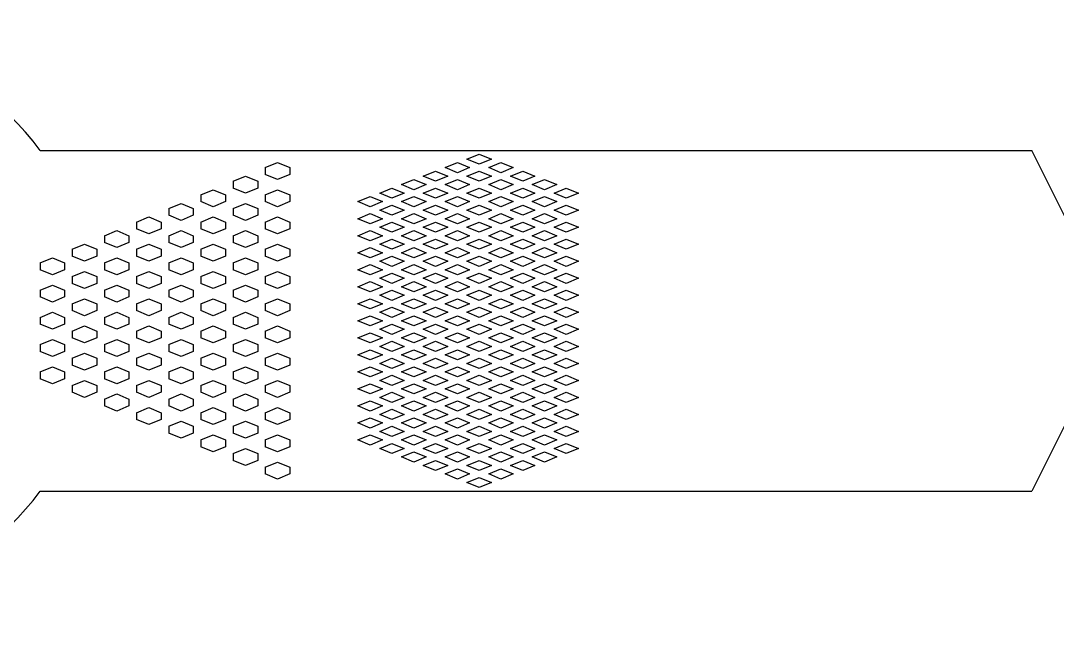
# Model space of a CAD drawing. Header units: inches. Extents: x -271009 to 5700, y -37000 to 38138.
# Drawn here: x -105562 to -102472, y 5427 to 7239 of the extents above; entities that cross this region are included whole.
import ezdxf

# ---------------------------------------------------------------- set-up
doc = ezdxf.new("R2010")
doc.units = ezdxf.units.IN
doc.header["$MEASUREMENT"] = 0

msp = doc.modelspace()

# ---------------------------------------------------------------- linework, layer by layer
for p, q in [((-105504.5, 6851.2), (-102548.2, 6851.2)), ((-104232.2, 6825.9), (-104195.7, 6841.1)), ((-104195.7, 6841.1), (-104159.1, 6825.9)), ((-102395.9, 6546.7), (-102548.2, 6851.2)), ((-104833.1, 6800.5), (-104796.5, 6815.7)), ((-104833.1, 6800.5), (-104833.1, 6780.2)), ((-104796.5, 6815.7), (-104760, 6800.5)), ((-104760, 6800.5), (-104760, 6780.2)), ((-104297.2, 6800.5), (-104260.6, 6815.7)), ((-104260.6, 6785.3), (-104297.2, 6800.5)), ((-104260.6, 6815.7), (-104224.1, 6800.5)), ((-104224.1, 6800.5), (-104260.6, 6785.3)), ((-104195.7, 6810.6), (-104232.2, 6825.9)), ((-104159.1, 6825.9), (-104195.7, 6810.6)), ((-104167.2, 6800.5), (-104130.7, 6815.7)), ((-104130.7, 6785.3), (-104167.2, 6800.5)), ((-104130.7, 6815.7), (-104094.2, 6800.5)), ((-104094.2, 6800.5), (-104130.7, 6785.3)), ((-104929, 6759.9), (-104892.5, 6775.1)), ((-104892.5, 6775.1), (-104855.9, 6759.9)), ((-104796.5, 6765), (-104833.1, 6780.2)), ((-104760, 6780.2), (-104796.5, 6765)), ((-104362.1, 6775.1), (-104325.6, 6790.3)), ((-104325.6, 6759.9), (-104362.1, 6775.1)), ((-104325.6, 6790.3), (-104289, 6775.1)), ((-104289, 6775.1), (-104325.6, 6759.9)), ((-104232.2, 6775.1), (-104195.7, 6790.3)), ((-104195.7, 6759.9), (-104232.2, 6775.1)), ((-104195.7, 6790.3), (-104159.1, 6775.1)), ((-104159.1, 6775.1), (-104195.7, 6759.9)), ((-104102.3, 6775.1), (-104065.7, 6790.3)), ((-104065.7, 6759.9), (-104102.3, 6775.1)), ((-104065.7, 6790.3), (-104029.2, 6775.1)), ((-104029.2, 6775.1), (-104065.7, 6759.9)), ((-104929, 6759.9), (-104929, 6739.6)), ((-104892.5, 6724.4), (-104929, 6739.6)), ((-104855.9, 6739.6), (-104892.5, 6724.4)), ((-104855.9, 6759.9), (-104855.9, 6739.6)), ((-104492, 6724.4), (-104455.5, 6739.6)), ((-104455.5, 6739.6), (-104419, 6724.4)), ((-104427.1, 6749.7), (-104390.5, 6765)), ((-104390.5, 6734.5), (-104427.1, 6749.7)), ((-104390.5, 6765), (-104354, 6749.7)), ((-104354, 6749.7), (-104390.5, 6734.5)), ((-104362.1, 6724.4), (-104325.6, 6739.6)), ((-104325.6, 6739.6), (-104289, 6724.4)), ((-104297.2, 6749.7), (-104260.6, 6765)), ((-104260.6, 6734.5), (-104297.2, 6749.7)), ((-104260.6, 6765), (-104224.1, 6749.7)), ((-104224.1, 6749.7), (-104260.6, 6734.5)), ((-104232.2, 6724.4), (-104195.7, 6739.6)), ((-104195.7, 6739.6), (-104159.1, 6724.4)), ((-104167.2, 6749.7), (-104130.7, 6765)), ((-104130.7, 6734.5), (-104167.2, 6749.7)), ((-104130.7, 6765), (-104094.2, 6749.7)), ((-104094.2, 6749.7), (-104130.7, 6734.5)), ((-104102.3, 6724.4), (-104065.7, 6739.6)), ((-104065.7, 6739.6), (-104029.2, 6724.4)), ((-104037.3, 6749.7), (-104000.8, 6765)), ((-104000.8, 6734.5), (-104037.3, 6749.7)), ((-104000.8, 6765), (-103964.2, 6749.7)), ((-103964.2, 6749.7), (-104000.8, 6734.5)), ((-103972.4, 6724.4), (-103935.8, 6739.6)), ((-103935.8, 6739.6), (-103899.3, 6724.4)), ((-105024.9, 6719.3), (-104988.4, 6734.5)), ((-105024.9, 6719.3), (-105024.9, 6699)), ((-104988.4, 6734.5), (-104951.8, 6719.3)), ((-104951.8, 6719.3), (-104951.8, 6699)), ((-104833.1, 6719.3), (-104796.5, 6734.5)), ((-104833.1, 6719.3), (-104833.1, 6699)), ((-104796.5, 6734.5), (-104760, 6719.3)), ((-104760, 6719.3), (-104760, 6699)), ((-104557, 6699), (-104520.5, 6714.2)), ((-104520.5, 6714.2), (-104483.9, 6699)), ((-104455.5, 6709.1), (-104492, 6724.4)), ((-104419, 6724.4), (-104455.5, 6709.1)), ((-104427.1, 6699), (-104390.5, 6714.2)), ((-104390.5, 6714.2), (-104354, 6699)), ((-104325.6, 6709.1), (-104362.1, 6724.4)), ((-104289, 6724.4), (-104325.6, 6709.1)), ((-104297.2, 6699), (-104260.6, 6714.2)), ((-104260.6, 6714.2), (-104224.1, 6699)), ((-104195.7, 6709.1), (-104232.2, 6724.4)), ((-104159.1, 6724.4), (-104195.7, 6709.1)), ((-104167.2, 6699), (-104130.7, 6714.2)), ((-104130.7, 6714.2), (-104094.2, 6699)), ((-104065.7, 6709.1), (-104102.3, 6724.4)), ((-104029.2, 6724.4), (-104065.7, 6709.1)), ((-104037.3, 6699), (-104000.8, 6714.2)), ((-104000.8, 6714.2), (-103964.2, 6699)), ((-103935.8, 6709.1), (-103972.4, 6724.4)), ((-103899.3, 6724.4), (-103935.8, 6709.1)), ((-105120.8, 6678.7), (-105084.3, 6693.9)), ((-105120.8, 6678.7), (-105120.8, 6658.4)), ((-105084.3, 6693.9), (-105047.8, 6678.7)), ((-105047.8, 6678.7), (-105047.8, 6658.4)), ((-104988.4, 6683.8), (-105024.9, 6699)), ((-104951.8, 6699), (-104988.4, 6683.8)), ((-104929, 6678.7), (-104892.5, 6693.9)), ((-104929, 6678.7), (-104929, 6658.4)), ((-104892.5, 6693.9), (-104855.9, 6678.7)), ((-104855.9, 6678.7), (-104855.9, 6658.4)), ((-104796.5, 6683.8), (-104833.1, 6699)), ((-104760, 6699), (-104796.5, 6683.8)), ((-104520.5, 6683.8), (-104557, 6699)), ((-104483.9, 6699), (-104520.5, 6683.8)), ((-104492, 6673.6), (-104455.5, 6688.8)), ((-104455.5, 6688.8), (-104419, 6673.6)), ((-104390.5, 6683.8), (-104427.1, 6699)), ((-104354, 6699), (-104390.5, 6683.8)), ((-104362.1, 6673.6), (-104325.6, 6688.8)), ((-104325.6, 6688.8), (-104289, 6673.6)), ((-104260.6, 6683.8), (-104297.2, 6699)), ((-104224.1, 6699), (-104260.6, 6683.8)), ((-104232.2, 6673.6), (-104195.7, 6688.8)), ((-104195.7, 6688.8), (-104159.1, 6673.6)), ((-104130.7, 6683.8), (-104167.2, 6699)), ((-104094.2, 6699), (-104130.7, 6683.8)), ((-104102.3, 6673.6), (-104065.7, 6688.8)), ((-104065.7, 6688.8), (-104029.2, 6673.6)), ((-104000.8, 6683.8), (-104037.3, 6699)), ((-103964.2, 6699), (-104000.8, 6683.8)), ((-103972.4, 6673.6), (-103935.8, 6688.8)), ((-103935.8, 6688.8), (-103899.3, 6673.6)), ((-105216.8, 6638.1), (-105180.2, 6653.3)), ((-105180.2, 6653.3), (-105143.7, 6638.1)), ((-105084.3, 6643.2), (-105120.8, 6658.4)), ((-105047.8, 6658.4), (-105084.3, 6643.2)), ((-105024.9, 6638.1), (-104988.4, 6653.3)), ((-104988.4, 6653.3), (-104951.8, 6638.1)), ((-104892.5, 6643.2), (-104929, 6658.4)), ((-104855.9, 6658.4), (-104892.5, 6643.2)), ((-104833.1, 6638.1), (-104796.5, 6653.3)), ((-104796.5, 6653.3), (-104760, 6638.1)), ((-104557, 6648.2), (-104520.5, 6663.5)), ((-104520.5, 6633), (-104557, 6648.2)), ((-104520.5, 6663.5), (-104483.9, 6648.2)), ((-104483.9, 6648.2), (-104520.5, 6633)), ((-104455.5, 6658.4), (-104492, 6673.6)), ((-104419, 6673.6), (-104455.5, 6658.4)), ((-104427.1, 6648.2), (-104390.5, 6663.5)), ((-104390.5, 6633), (-104427.1, 6648.2)), ((-104390.5, 6663.5), (-104354, 6648.2)), ((-104354, 6648.2), (-104390.5, 6633)), ((-104325.6, 6658.4), (-104362.1, 6673.6)), ((-104289, 6673.6), (-104325.6, 6658.4)), ((-104297.2, 6648.2), (-104260.6, 6663.5)), ((-104260.6, 6633), (-104297.2, 6648.2)), ((-104260.6, 6663.5), (-104224.1, 6648.2)), ((-104224.1, 6648.2), (-104260.6, 6633)), ((-104195.7, 6658.4), (-104232.2, 6673.6)), ((-104159.1, 6673.6), (-104195.7, 6658.4)), ((-104167.2, 6648.2), (-104130.7, 6663.5)), ((-104130.7, 6633), (-104167.2, 6648.2)), ((-104130.7, 6663.5), (-104094.2, 6648.2)), ((-104094.2, 6648.2), (-104130.7, 6633)), ((-104065.7, 6658.4), (-104102.3, 6673.6)), ((-104029.2, 6673.6), (-104065.7, 6658.4)), ((-104037.3, 6648.2), (-104000.8, 6663.5)), ((-104000.8, 6633), (-104037.3, 6648.2)), ((-104000.8, 6663.5), (-103964.2, 6648.2)), ((-103964.2, 6648.2), (-104000.8, 6633)), ((-103935.8, 6658.4), (-103972.4, 6673.6)), ((-103899.3, 6673.6), (-103935.8, 6658.4)), ((-105216.8, 6638.1), (-105216.8, 6617.8)), ((-105180.2, 6602.6), (-105216.8, 6617.8)), ((-105143.7, 6617.8), (-105180.2, 6602.6)), ((-105143.7, 6638.1), (-105143.7, 6617.8)), ((-105024.9, 6638.1), (-105024.9, 6617.8)), ((-104988.4, 6602.6), (-105024.9, 6617.8)), ((-104951.8, 6617.8), (-104988.4, 6602.6)), ((-104951.8, 6638.1), (-104951.8, 6617.8)), ((-104833.1, 6638.1), (-104833.1, 6617.8)), ((-104796.5, 6602.6), (-104833.1, 6617.8)), ((-104760, 6617.8), (-104796.5, 6602.6)), ((-104760, 6638.1), (-104760, 6617.8)), ((-104492, 6622.9), (-104455.5, 6638.1)), ((-104455.5, 6607.6), (-104492, 6622.9)), ((-104455.5, 6638.1), (-104419, 6622.9)), ((-104419, 6622.9), (-104455.5, 6607.6)), ((-104362.1, 6622.9), (-104325.6, 6638.1)), ((-104325.6, 6607.6), (-104362.1, 6622.9)), ((-104325.6, 6638.1), (-104289, 6622.9)), ((-104289, 6622.9), (-104325.6, 6607.6)), ((-104232.2, 6622.9), (-104195.7, 6638.1)), ((-104195.7, 6607.6), (-104232.2, 6622.9)), ((-104195.7, 6638.1), (-104159.1, 6622.9)), ((-104159.1, 6622.9), (-104195.7, 6607.6)), ((-104102.3, 6622.9), (-104065.7, 6638.1)), ((-104065.7, 6607.6), (-104102.3, 6622.9)), ((-104065.7, 6638.1), (-104029.2, 6622.9)), ((-104029.2, 6622.9), (-104065.7, 6607.6)), ((-103972.4, 6622.9), (-103935.8, 6638.1)), ((-103935.8, 6607.6), (-103972.4, 6622.9)), ((-103935.8, 6638.1), (-103899.3, 6622.9)), ((-103899.3, 6622.9), (-103935.8, 6607.6)), ((-105312.7, 6597.5), (-105276.1, 6612.7)), ((-105312.7, 6597.5), (-105312.7, 6577.2)), ((-105276.1, 6612.7), (-105239.6, 6597.5)), ((-105239.6, 6597.5), (-105239.6, 6577.2)), ((-105120.8, 6597.5), (-105084.3, 6612.7)), ((-105120.8, 6597.5), (-105120.8, 6577.2)), ((-105084.3, 6612.7), (-105047.8, 6597.5)), ((-105047.8, 6597.5), (-105047.8, 6577.2)), ((-104929, 6597.5), (-104892.5, 6612.7)), ((-104929, 6597.5), (-104929, 6577.2)), ((-104892.5, 6612.7), (-104855.9, 6597.5)), ((-104855.9, 6597.5), (-104855.9, 6577.2)), ((-104557, 6597.5), (-104520.5, 6612.7)), ((-104520.5, 6582.3), (-104557, 6597.5)), ((-104520.5, 6612.7), (-104483.9, 6597.5)), ((-104483.9, 6597.5), (-104520.5, 6582.3)), ((-104492, 6572.1), (-104455.5, 6587.3)), ((-104455.5, 6587.3), (-104419, 6572.1)), ((-104427.1, 6597.5), (-104390.5, 6612.7)), ((-104390.5, 6582.3), (-104427.1, 6597.5)), ((-104390.5, 6612.7), (-104354, 6597.5)), ((-104354, 6597.5), (-104390.5, 6582.3)), ((-104362.1, 6572.1), (-104325.6, 6587.3)), ((-104325.6, 6587.3), (-104289, 6572.1)), ((-104297.2, 6597.5), (-104260.6, 6612.7)), ((-104260.6, 6582.3), (-104297.2, 6597.5)), ((-104260.6, 6612.7), (-104224.1, 6597.5)), ((-104224.1, 6597.5), (-104260.6, 6582.3)), ((-104232.2, 6572.1), (-104195.7, 6587.3)), ((-104195.7, 6587.3), (-104159.1, 6572.1)), ((-104167.2, 6597.5), (-104130.7, 6612.7)), ((-104130.7, 6582.3), (-104167.2, 6597.5)), ((-104130.7, 6612.7), (-104094.2, 6597.5)), ((-104094.2, 6597.5), (-104130.7, 6582.3)), ((-104102.3, 6572.1), (-104065.7, 6587.3)), ((-104065.7, 6587.3), (-104029.2, 6572.1)), ((-104037.3, 6597.5), (-104000.8, 6612.7)), ((-104000.8, 6582.3), (-104037.3, 6597.5)), ((-104000.8, 6612.7), (-103964.2, 6597.5)), ((-103964.2, 6597.5), (-104000.8, 6582.3)), ((-103972.4, 6572.1), (-103935.8, 6587.3)), ((-103935.8, 6587.3), (-103899.3, 6572.1)), ((-105408.6, 6556.9), (-105372, 6572.1)), ((-105408.6, 6556.9), (-105408.6, 6536.6)), ((-105372, 6572.1), (-105335.5, 6556.9)), ((-105335.5, 6556.9), (-105335.5, 6536.6)), ((-105276.1, 6562), (-105312.7, 6577.2)), ((-105239.6, 6577.2), (-105276.1, 6562)), ((-105216.8, 6556.9), (-105180.2, 6572.1)), ((-105216.8, 6556.9), (-105216.8, 6536.6)), ((-105180.2, 6572.1), (-105143.7, 6556.9)), ((-105143.7, 6556.9), (-105143.7, 6536.6)), ((-105084.3, 6562), (-105120.8, 6577.2)), ((-105047.8, 6577.2), (-105084.3, 6562)), ((-105024.9, 6556.9), (-104988.4, 6572.1)), ((-105024.9, 6556.9), (-105024.9, 6536.6)), ((-104988.4, 6572.1), (-104951.8, 6556.9)), ((-104951.8, 6556.9), (-104951.8, 6536.6)), ((-104892.5, 6562), (-104929, 6577.2)), ((-104855.9, 6577.2), (-104892.5, 6562)), ((-104833.1, 6556.9), (-104796.5, 6572.1)), ((-104833.1, 6556.9), (-104833.1, 6536.6)), ((-104796.5, 6572.1), (-104760, 6556.9)), ((-104760, 6556.9), (-104760, 6536.6)), ((-104557, 6546.7), (-104520.5, 6562)), ((-104520.5, 6562), (-104483.9, 6546.7)), ((-104455.5, 6556.9), (-104492, 6572.1)), ((-104419, 6572.1), (-104455.5, 6556.9)), ((-104427.1, 6546.7), (-104390.5, 6562)), ((-104390.5, 6562), (-104354, 6546.7)), ((-104325.6, 6556.9), (-104362.1, 6572.1)), ((-104289, 6572.1), (-104325.6, 6556.9)), ((-104297.2, 6546.7), (-104260.6, 6562)), ((-104260.6, 6562), (-104224.1, 6546.7)), ((-104195.7, 6556.9), (-104232.2, 6572.1)), ((-104159.1, 6572.1), (-104195.7, 6556.9)), ((-104167.2, 6546.7), (-104130.7, 6562)), ((-104130.7, 6562), (-104094.2, 6546.7)), ((-104065.7, 6556.9), (-104102.3, 6572.1)), ((-104029.2, 6572.1), (-104065.7, 6556.9)), ((-104037.3, 6546.7), (-104000.8, 6562)), ((-104000.8, 6562), (-103964.2, 6546.7)), ((-103935.8, 6556.9), (-103972.4, 6572.1)), ((-103899.3, 6572.1), (-103935.8, 6556.9)), ((-105504.5, 6516.3), (-105468, 6531.5)), ((-105468, 6531.5), (-105431.4, 6516.3)), ((-105372, 6521.4), (-105408.6, 6536.6)), ((-105335.5, 6536.6), (-105372, 6521.4)), ((-105312.7, 6516.3), (-105276.1, 6531.5)), ((-105276.1, 6531.5), (-105239.6, 6516.3)), ((-105180.2, 6521.4), (-105216.8, 6536.6)), ((-105143.7, 6536.6), (-105180.2, 6521.4)), ((-105120.8, 6516.3), (-105084.3, 6531.5)), ((-105084.3, 6531.5), (-105047.8, 6516.3)), ((-104988.4, 6521.4), (-105024.9, 6536.6)), ((-104951.8, 6536.6), (-104988.4, 6521.4)), ((-104929, 6516.3), (-104892.5, 6531.5)), ((-104892.5, 6531.5), (-104855.9, 6516.3)), ((-104796.5, 6521.4), (-104833.1, 6536.6)), ((-104760, 6536.6), (-104796.5, 6521.4)), ((-104520.5, 6531.5), (-104557, 6546.7)), ((-104483.9, 6546.7), (-104520.5, 6531.5)), ((-104492, 6521.4), (-104455.5, 6536.6)), ((-104455.5, 6506.1), (-104492, 6521.4)), ((-104455.5, 6536.6), (-104419, 6521.4)), ((-104419, 6521.4), (-104455.5, 6506.1)), ((-104390.5, 6531.5), (-104427.1, 6546.7)), ((-104354, 6546.7), (-104390.5, 6531.5)), ((-104362.1, 6521.4), (-104325.6, 6536.6)), ((-104325.6, 6506.1), (-104362.1, 6521.4)), ((-104325.6, 6536.6), (-104289, 6521.4)), ((-104289, 6521.4), (-104325.6, 6506.1)), ((-104260.6, 6531.5), (-104297.2, 6546.7)), ((-104224.1, 6546.7), (-104260.6, 6531.5)), ((-104232.2, 6521.4), (-104195.7, 6536.6)), ((-104195.7, 6506.1), (-104232.2, 6521.4)), ((-104195.7, 6536.6), (-104159.1, 6521.4)), ((-104159.1, 6521.4), (-104195.7, 6506.1)), ((-104130.7, 6531.5), (-104167.2, 6546.7)), ((-104094.2, 6546.7), (-104130.7, 6531.5)), ((-104102.3, 6521.4), (-104065.7, 6536.6)), ((-104065.7, 6506.1), (-104102.3, 6521.4)), ((-104065.7, 6536.6), (-104029.2, 6521.4)), ((-104029.2, 6521.4), (-104065.7, 6506.1)), ((-104000.8, 6531.5), (-104037.3, 6546.7)), ((-103964.2, 6546.7), (-104000.8, 6531.5)), ((-103972.4, 6521.4), (-103935.8, 6536.6)), ((-103935.8, 6506.1), (-103972.4, 6521.4)), ((-103935.8, 6536.6), (-103899.3, 6521.4)), ((-103899.3, 6521.4), (-103935.8, 6506.1)), ((-105504.5, 6516.3), (-105504.5, 6496)), ((-105468, 6480.8), (-105504.5, 6496)), ((-105431.4, 6496), (-105468, 6480.8)), ((-105431.4, 6516.3), (-105431.4, 6496)), ((-105408.6, 6475.7), (-105372, 6490.9)), ((-105372, 6490.9), (-105335.5, 6475.7)), ((-105312.7, 6516.3), (-105312.7, 6496)), ((-105276.1, 6480.8), (-105312.7, 6496)), ((-105239.6, 6496), (-105276.1, 6480.8)), ((-105239.6, 6516.3), (-105239.6, 6496)), ((-105216.8, 6475.7), (-105180.2, 6490.9)), ((-105180.2, 6490.9), (-105143.7, 6475.7)), ((-105120.8, 6516.3), (-105120.8, 6496)), ((-105084.3, 6480.8), (-105120.8, 6496)), ((-105047.8, 6496), (-105084.3, 6480.8)), ((-105047.8, 6516.3), (-105047.8, 6496)), ((-105024.9, 6475.7), (-104988.4, 6490.9)), ((-104988.4, 6490.9), (-104951.8, 6475.7)), ((-104929, 6516.3), (-104929, 6496)), ((-104892.5, 6480.8), (-104929, 6496)), ((-104855.9, 6496), (-104892.5, 6480.8)), ((-104855.9, 6516.3), (-104855.9, 6496)), ((-104833.1, 6475.7), (-104796.5, 6490.9)), ((-104796.5, 6490.9), (-104760, 6475.7)), ((-104557, 6496), (-104520.5, 6511.2)), ((-104520.5, 6480.8), (-104557, 6496)), ((-104520.5, 6511.2), (-104483.9, 6496)), ((-104483.9, 6496), (-104520.5, 6480.8)), ((-104427.1, 6496), (-104390.5, 6511.2)), ((-104390.5, 6480.8), (-104427.1, 6496)), ((-104390.5, 6511.2), (-104354, 6496)), ((-104354, 6496), (-104390.5, 6480.8)), ((-104297.2, 6496), (-104260.6, 6511.2)), ((-104260.6, 6480.8), (-104297.2, 6496)), ((-104260.6, 6511.2), (-104224.1, 6496)), ((-104224.1, 6496), (-104260.6, 6480.8)), ((-104167.2, 6496), (-104130.7, 6511.2)), ((-104130.7, 6480.8), (-104167.2, 6496)), ((-104130.7, 6511.2), (-104094.2, 6496)), ((-104094.2, 6496), (-104130.7, 6480.8)), ((-104037.3, 6496), (-104000.8, 6511.2)), ((-104000.8, 6480.8), (-104037.3, 6496)), ((-104000.8, 6511.2), (-103964.2, 6496)), ((-103964.2, 6496), (-104000.8, 6480.8)), ((-105408.6, 6475.7), (-105408.6, 6455.4)), ((-105335.5, 6475.7), (-105335.5, 6455.4)), ((-105216.8, 6475.7), (-105216.8, 6455.4)), ((-105143.7, 6475.7), (-105143.7, 6455.4)), ((-105024.9, 6475.7), (-105024.9, 6455.4)), ((-104951.8, 6475.7), (-104951.8, 6455.4)), ((-104833.1, 6475.7), (-104833.1, 6455.4)), ((-104760, 6475.7), (-104760, 6455.4)), ((-104557, 6445.2), (-104520.5, 6460.5)), ((-104520.5, 6460.5), (-104483.9, 6445.2)), ((-104492, 6470.6), (-104455.5, 6485.8)), ((-104455.5, 6455.4), (-104492, 6470.6)), ((-104455.5, 6485.8), (-104419, 6470.6)), ((-104419, 6470.6), (-104455.5, 6455.4)), ((-104427.1, 6445.2), (-104390.5, 6460.5)), ((-104390.5, 6460.5), (-104354, 6445.2)), ((-104362.1, 6470.6), (-104325.6, 6485.8)), ((-104325.6, 6455.4), (-104362.1, 6470.6)), ((-104325.6, 6485.8), (-104289, 6470.6)), ((-104289, 6470.6), (-104325.6, 6455.4)), ((-104297.2, 6445.2), (-104260.6, 6460.5)), ((-104260.6, 6460.5), (-104224.1, 6445.2)), ((-104232.2, 6470.6), (-104195.7, 6485.8)), ((-104195.7, 6455.4), (-104232.2, 6470.6)), ((-104195.7, 6485.8), (-104159.1, 6470.6)), ((-104159.1, 6470.6), (-104195.7, 6455.4)), ((-104167.2, 6445.2), (-104130.7, 6460.5)), ((-104130.7, 6460.5), (-104094.2, 6445.2)), ((-104102.3, 6470.6), (-104065.7, 6485.8)), ((-104065.7, 6455.4), (-104102.3, 6470.6)), ((-104065.7, 6485.8), (-104029.2, 6470.6)), ((-104029.2, 6470.6), (-104065.7, 6455.4)), ((-104037.3, 6445.2), (-104000.8, 6460.5)), ((-104000.8, 6460.5), (-103964.2, 6445.2)), ((-103972.4, 6470.6), (-103935.8, 6485.8)), ((-103935.8, 6455.4), (-103972.4, 6470.6)), ((-103935.8, 6485.8), (-103899.3, 6470.6)), ((-103899.3, 6470.6), (-103935.8, 6455.4)), ((-105504.5, 6435.1), (-105468, 6450.3)), ((-105504.5, 6435.1), (-105504.5, 6414.8)), ((-105468, 6450.3), (-105431.4, 6435.1)), ((-105431.4, 6435.1), (-105431.4, 6414.8)), ((-105372, 6440.2), (-105408.6, 6455.4)), ((-105335.5, 6455.4), (-105372, 6440.2)), ((-105312.7, 6435.1), (-105276.1, 6450.3)), ((-105312.7, 6435.1), (-105312.7, 6414.8)), ((-105276.1, 6450.3), (-105239.6, 6435.1)), ((-105239.6, 6435.1), (-105239.6, 6414.8)), ((-105180.2, 6440.2), (-105216.8, 6455.4)), ((-105143.7, 6455.4), (-105180.2, 6440.2)), ((-105120.8, 6435.1), (-105084.3, 6450.3)), ((-105120.8, 6435.1), (-105120.8, 6414.8)), ((-105084.3, 6450.3), (-105047.8, 6435.1)), ((-105047.8, 6435.1), (-105047.8, 6414.8)), ((-104988.4, 6440.2), (-105024.9, 6455.4)), ((-104951.8, 6455.4), (-104988.4, 6440.2)), ((-104929, 6435.1), (-104892.5, 6450.3)), ((-104929, 6435.1), (-104929, 6414.8)), ((-104892.5, 6450.3), (-104855.9, 6435.1)), ((-104855.9, 6435.1), (-104855.9, 6414.8)), ((-104796.5, 6440.2), (-104833.1, 6455.4)), ((-104760, 6455.4), (-104796.5, 6440.2)), ((-104520.5, 6430), (-104557, 6445.2)), ((-104483.9, 6445.2), (-104520.5, 6430)), ((-104492, 6419.9), (-104455.5, 6435.1)), ((-104455.5, 6435.1), (-104419, 6419.9)), ((-104390.5, 6430), (-104427.1, 6445.2)), ((-104354, 6445.2), (-104390.5, 6430)), ((-104362.1, 6419.9), (-104325.6, 6435.1)), ((-104325.6, 6435.1), (-104289, 6419.9)), ((-104260.6, 6430), (-104297.2, 6445.2)), ((-104224.1, 6445.2), (-104260.6, 6430)), ((-104232.2, 6419.9), (-104195.7, 6435.1)), ((-104195.7, 6435.1), (-104159.1, 6419.9)), ((-104130.7, 6430), (-104167.2, 6445.2)), ((-104094.2, 6445.2), (-104130.7, 6430)), ((-104102.3, 6419.9), (-104065.7, 6435.1)), ((-104065.7, 6435.1), (-104029.2, 6419.9)), ((-104000.8, 6430), (-104037.3, 6445.2)), ((-103964.2, 6445.2), (-104000.8, 6430)), ((-103972.4, 6419.9), (-103935.8, 6435.1)), ((-103935.8, 6435.1), (-103899.3, 6419.9)), ((-105468, 6399.6), (-105504.5, 6414.8)), ((-105431.4, 6414.8), (-105468, 6399.6)), ((-105408.6, 6394.5), (-105372, 6409.7)), ((-105372, 6409.7), (-105335.5, 6394.5)), ((-105276.1, 6399.6), (-105312.7, 6414.8)), ((-105239.6, 6414.8), (-105276.1, 6399.6)), ((-105216.8, 6394.5), (-105180.2, 6409.7)), ((-105180.2, 6409.7), (-105143.7, 6394.5)), ((-105084.3, 6399.6), (-105120.8, 6414.8)), ((-105047.8, 6414.8), (-105084.3, 6399.6)), ((-105024.9, 6394.5), (-104988.4, 6409.7)), ((-104988.4, 6409.7), (-104951.8, 6394.5)), ((-104892.5, 6399.6), (-104929, 6414.8)), ((-104855.9, 6414.8), (-104892.5, 6399.6)), ((-104833.1, 6394.5), (-104796.5, 6409.7)), ((-104796.5, 6409.7), (-104760, 6394.5)), ((-104557, 6394.5), (-104520.5, 6409.7)), ((-104520.5, 6409.7), (-104483.9, 6394.5)), ((-104455.5, 6404.6), (-104492, 6419.9)), ((-104419, 6419.9), (-104455.5, 6404.6)), ((-104427.1, 6394.5), (-104390.5, 6409.7)), ((-104390.5, 6409.7), (-104354, 6394.5)), ((-104325.6, 6404.6), (-104362.1, 6419.9)), ((-104289, 6419.9), (-104325.6, 6404.6)), ((-104297.2, 6394.5), (-104260.6, 6409.7)), ((-104260.6, 6409.7), (-104224.1, 6394.5)), ((-104195.7, 6404.6), (-104232.2, 6419.9)), ((-104159.1, 6419.9), (-104195.7, 6404.6)), ((-104167.2, 6394.5), (-104130.7, 6409.7)), ((-104130.7, 6409.7), (-104094.2, 6394.5)), ((-104065.7, 6404.6), (-104102.3, 6419.9)), ((-104029.2, 6419.9), (-104065.7, 6404.6)), ((-104037.3, 6394.5), (-104000.8, 6409.7)), ((-104000.8, 6409.7), (-103964.2, 6394.5)), ((-103935.8, 6404.6), (-103972.4, 6419.9)), ((-103899.3, 6419.9), (-103935.8, 6404.6)), ((-105504.5, 6353.9), (-105468, 6369.1)), ((-105468, 6369.1), (-105431.4, 6353.9)), ((-105408.6, 6394.5), (-105408.6, 6374.2)), ((-105372, 6359), (-105408.6, 6374.2)), ((-105335.5, 6374.2), (-105372, 6359)), ((-105335.5, 6394.5), (-105335.5, 6374.2)), ((-105312.7, 6353.9), (-105276.1, 6369.1)), ((-105276.1, 6369.1), (-105239.6, 6353.9)), ((-105216.8, 6394.5), (-105216.8, 6374.2)), ((-105180.2, 6359), (-105216.8, 6374.2)), ((-105143.7, 6374.2), (-105180.2, 6359)), ((-105143.7, 6394.5), (-105143.7, 6374.2)), ((-105120.8, 6353.9), (-105084.3, 6369.1)), ((-105084.3, 6369.1), (-105047.8, 6353.9)), ((-105024.9, 6394.5), (-105024.9, 6374.2)), ((-104988.4, 6359), (-105024.9, 6374.2)), ((-104951.8, 6374.2), (-104988.4, 6359)), ((-104951.8, 6394.5), (-104951.8, 6374.2)), ((-104929, 6353.9), (-104892.5, 6369.1)), ((-104892.5, 6369.1), (-104855.9, 6353.9)), ((-104833.1, 6394.5), (-104833.1, 6374.2)), ((-104796.5, 6359), (-104833.1, 6374.2)), ((-104760, 6374.2), (-104796.5, 6359)), ((-104760, 6394.5), (-104760, 6374.2)), ((-104520.5, 6379.3), (-104557, 6394.5)), ((-104483.9, 6394.5), (-104520.5, 6379.3)), ((-104492, 6369.1), (-104455.5, 6384.3)), ((-104455.5, 6353.9), (-104492, 6369.1)), ((-104455.5, 6384.3), (-104419, 6369.1)), ((-104419, 6369.1), (-104455.5, 6353.9)), ((-104390.5, 6379.3), (-104427.1, 6394.5)), ((-104354, 6394.5), (-104390.5, 6379.3)), ((-104362.1, 6369.1), (-104325.6, 6384.3)), ((-104325.6, 6353.9), (-104362.1, 6369.1)), ((-104325.6, 6384.3), (-104289, 6369.1)), ((-104289, 6369.1), (-104325.6, 6353.9)), ((-104260.6, 6379.3), (-104297.2, 6394.5)), ((-104224.1, 6394.5), (-104260.6, 6379.3)), ((-104232.2, 6369.1), (-104195.7, 6384.3)), ((-104195.7, 6353.9), (-104232.2, 6369.1)), ((-104195.7, 6384.3), (-104159.1, 6369.1)), ((-104159.1, 6369.1), (-104195.7, 6353.9)), ((-104130.7, 6379.3), (-104167.2, 6394.5)), ((-104094.2, 6394.5), (-104130.7, 6379.3)), ((-104102.3, 6369.1), (-104065.7, 6384.3)), ((-104065.7, 6353.9), (-104102.3, 6369.1)), ((-104065.7, 6384.3), (-104029.2, 6369.1)), ((-104029.2, 6369.1), (-104065.7, 6353.9)), ((-104000.8, 6379.3), (-104037.3, 6394.5)), ((-103964.2, 6394.5), (-104000.8, 6379.3)), ((-103972.4, 6369.1), (-103935.8, 6384.3)), ((-103935.8, 6353.9), (-103972.4, 6369.1)), ((-103935.8, 6384.3), (-103899.3, 6369.1)), ((-103899.3, 6369.1), (-103935.8, 6353.9)), ((-105504.5, 6353.9), (-105504.5, 6333.6)), ((-105431.4, 6353.9), (-105431.4, 6333.6)), ((-105312.7, 6353.9), (-105312.7, 6333.6)), ((-105239.6, 6353.9), (-105239.6, 6333.6)), ((-105120.8, 6353.9), (-105120.8, 6333.6)), ((-105047.8, 6353.9), (-105047.8, 6333.6)), ((-104929, 6353.9), (-104929, 6333.6)), ((-104855.9, 6353.9), (-104855.9, 6333.6)), ((-104557, 6343.7), (-104520.5, 6359)), ((-104520.5, 6328.5), (-104557, 6343.7)), ((-104520.5, 6359), (-104483.9, 6343.7)), ((-104483.9, 6343.7), (-104520.5, 6328.5)), ((-104427.1, 6343.7), (-104390.5, 6359)), ((-104390.5, 6328.5), (-104427.1, 6343.7)), ((-104390.5, 6359), (-104354, 6343.7)), ((-104354, 6343.7), (-104390.5, 6328.5)), ((-104297.2, 6343.7), (-104260.6, 6359)), ((-104260.6, 6328.5), (-104297.2, 6343.7)), ((-104260.6, 6359), (-104224.1, 6343.7)), ((-104224.1, 6343.7), (-104260.6, 6328.5)), ((-104167.2, 6343.7), (-104130.7, 6359)), ((-104130.7, 6328.5), (-104167.2, 6343.7)), ((-104130.7, 6359), (-104094.2, 6343.7)), ((-104094.2, 6343.7), (-104130.7, 6328.5)), ((-104037.3, 6343.7), (-104000.8, 6359)), ((-104000.8, 6328.5), (-104037.3, 6343.7)), ((-104000.8, 6359), (-103964.2, 6343.7)), ((-103964.2, 6343.7), (-104000.8, 6328.5)), ((-105468, 6318.4), (-105504.5, 6333.6)), ((-105431.4, 6333.6), (-105468, 6318.4)), ((-105408.6, 6313.3), (-105372, 6328.5)), ((-105408.6, 6313.3), (-105408.6, 6293)), ((-105372, 6328.5), (-105335.5, 6313.3)), ((-105335.5, 6313.3), (-105335.5, 6293)), ((-105276.1, 6318.4), (-105312.7, 6333.6)), ((-105239.6, 6333.6), (-105276.1, 6318.4)), ((-105216.8, 6313.3), (-105180.2, 6328.5)), ((-105216.8, 6313.3), (-105216.8, 6293)), ((-105180.2, 6328.5), (-105143.7, 6313.3)), ((-105143.7, 6313.3), (-105143.7, 6293)), ((-105084.3, 6318.4), (-105120.8, 6333.6)), ((-105047.8, 6333.6), (-105084.3, 6318.4)), ((-105024.9, 6313.3), (-104988.4, 6328.5)), ((-105024.9, 6313.3), (-105024.9, 6293)), ((-104988.4, 6328.5), (-104951.8, 6313.3)), ((-104951.8, 6313.3), (-104951.8, 6293)), ((-104892.5, 6318.4), (-104929, 6333.6)), ((-104855.9, 6333.6), (-104892.5, 6318.4)), ((-104833.1, 6313.3), (-104796.5, 6328.5)), ((-104833.1, 6313.3), (-104833.1, 6293)), ((-104796.5, 6328.5), (-104760, 6313.3)), ((-104760, 6313.3), (-104760, 6293)), ((-104557, 6293), (-104520.5, 6308.2)), ((-104520.5, 6308.2), (-104483.9, 6293)), ((-104492, 6318.4), (-104455.5, 6333.6)), ((-104455.5, 6303.1), (-104492, 6318.4)), ((-104455.5, 6333.6), (-104419, 6318.4)), ((-104419, 6318.4), (-104455.5, 6303.1)), ((-104427.1, 6293), (-104390.5, 6308.2)), ((-104390.5, 6308.2), (-104354, 6293)), ((-104362.1, 6318.4), (-104325.6, 6333.6)), ((-104325.6, 6303.1), (-104362.1, 6318.4)), ((-104325.6, 6333.6), (-104289, 6318.4)), ((-104289, 6318.4), (-104325.6, 6303.1)), ((-104297.2, 6293), (-104260.6, 6308.2)), ((-104260.6, 6308.2), (-104224.1, 6293)), ((-104232.2, 6318.4), (-104195.7, 6333.6)), ((-104195.7, 6303.1), (-104232.2, 6318.4)), ((-104195.7, 6333.6), (-104159.1, 6318.4)), ((-104159.1, 6318.4), (-104195.7, 6303.1)), ((-104167.2, 6293), (-104130.7, 6308.2)), ((-104130.7, 6308.2), (-104094.2, 6293)), ((-104102.3, 6318.4), (-104065.7, 6333.6)), ((-104065.7, 6303.1), (-104102.3, 6318.4)), ((-104065.7, 6333.6), (-104029.2, 6318.4)), ((-104029.2, 6318.4), (-104065.7, 6303.1)), ((-104037.3, 6293), (-104000.8, 6308.2)), ((-104000.8, 6308.2), (-103964.2, 6293)), ((-103972.4, 6318.4), (-103935.8, 6333.6)), ((-103935.8, 6303.1), (-103972.4, 6318.4)), ((-103935.8, 6333.6), (-103899.3, 6318.4)), ((-103899.3, 6318.4), (-103935.8, 6303.1)), ((-105504.5, 6272.7), (-105468, 6287.9)), ((-105468, 6287.9), (-105431.4, 6272.7)), ((-105372, 6277.8), (-105408.6, 6293)), ((-105335.5, 6293), (-105372, 6277.8)), ((-105312.7, 6272.7), (-105276.1, 6287.9)), ((-105276.1, 6287.9), (-105239.6, 6272.7)), ((-105180.2, 6277.8), (-105216.8, 6293)), ((-105143.7, 6293), (-105180.2, 6277.8)), ((-105120.8, 6272.7), (-105084.3, 6287.9)), ((-105084.3, 6287.9), (-105047.8, 6272.7)), ((-104988.4, 6277.8), (-105024.9, 6293)), ((-104951.8, 6293), (-104988.4, 6277.8)), ((-104929, 6272.7), (-104892.5, 6287.9)), ((-104892.5, 6287.9), (-104855.9, 6272.7)), ((-104796.5, 6277.8), (-104833.1, 6293)), ((-104760, 6293), (-104796.5, 6277.8)), ((-104520.5, 6277.8), (-104557, 6293)), ((-104483.9, 6293), (-104520.5, 6277.8)), ((-104492, 6267.6), (-104455.5, 6282.8)), ((-104455.5, 6282.8), (-104419, 6267.6)), ((-104390.5, 6277.8), (-104427.1, 6293)), ((-104354, 6293), (-104390.5, 6277.8)), ((-104362.1, 6267.6), (-104325.6, 6282.8)), ((-104325.6, 6282.8), (-104289, 6267.6)), ((-104260.6, 6277.8), (-104297.2, 6293)), ((-104224.1, 6293), (-104260.6, 6277.8)), ((-104232.2, 6267.6), (-104195.7, 6282.8)), ((-104195.7, 6282.8), (-104159.1, 6267.6)), ((-104130.7, 6277.8), (-104167.2, 6293)), ((-104094.2, 6293), (-104130.7, 6277.8)), ((-104102.3, 6267.6), (-104065.7, 6282.8)), ((-104065.7, 6282.8), (-104029.2, 6267.6)), ((-104000.8, 6277.8), (-104037.3, 6293)), ((-103964.2, 6293), (-104000.8, 6277.8)), ((-103972.4, 6267.6), (-103935.8, 6282.8)), ((-103935.8, 6282.8), (-103899.3, 6267.6)), ((-105504.5, 6272.7), (-105504.5, 6252.4)), ((-105468, 6237.2), (-105504.5, 6252.4)), ((-105431.4, 6252.4), (-105468, 6237.2)), ((-105431.4, 6272.7), (-105431.4, 6252.4)), ((-105408.6, 6232.1), (-105372, 6247.3)), ((-105372, 6247.3), (-105335.5, 6232.1)), ((-105312.7, 6272.7), (-105312.7, 6252.4)), ((-105276.1, 6237.2), (-105312.7, 6252.4)), ((-105239.6, 6252.4), (-105276.1, 6237.2)), ((-105239.6, 6272.7), (-105239.6, 6252.4)), ((-105216.8, 6232.1), (-105180.2, 6247.3)), ((-105180.2, 6247.3), (-105143.7, 6232.1)), ((-105120.8, 6272.7), (-105120.8, 6252.4)), ((-105084.3, 6237.2), (-105120.8, 6252.4)), ((-105047.8, 6252.4), (-105084.3, 6237.2)), ((-105047.8, 6272.7), (-105047.8, 6252.4)), ((-105024.9, 6232.1), (-104988.4, 6247.3)), ((-104988.4, 6247.3), (-104951.8, 6232.1)), ((-104929, 6272.7), (-104929, 6252.4)), ((-104892.5, 6237.2), (-104929, 6252.4)), ((-104855.9, 6252.4), (-104892.5, 6237.2)), ((-104855.9, 6272.7), (-104855.9, 6252.4)), ((-104833.1, 6232.1), (-104796.5, 6247.3)), ((-104796.5, 6247.3), (-104760, 6232.1)), ((-104557, 6242.2), (-104520.5, 6257.5)), ((-104520.5, 6257.5), (-104483.9, 6242.2)), ((-104455.5, 6252.4), (-104492, 6267.6)), ((-104419, 6267.6), (-104455.5, 6252.4)), ((-104427.1, 6242.2), (-104390.5, 6257.5)), ((-104390.5, 6257.5), (-104354, 6242.2)), ((-104325.6, 6252.4), (-104362.1, 6267.6)), ((-104289, 6267.6), (-104325.6, 6252.4)), ((-104297.2, 6242.2), (-104260.6, 6257.5)), ((-104260.6, 6257.5), (-104224.1, 6242.2)), ((-104195.7, 6252.4), (-104232.2, 6267.6)), ((-104159.1, 6267.6), (-104195.7, 6252.4)), ((-104167.2, 6242.2), (-104130.7, 6257.5)), ((-104130.7, 6257.5), (-104094.2, 6242.2)), ((-104065.7, 6252.4), (-104102.3, 6267.6)), ((-104029.2, 6267.6), (-104065.7, 6252.4)), ((-104037.3, 6242.2), (-104000.8, 6257.5)), ((-104000.8, 6257.5), (-103964.2, 6242.2)), ((-103935.8, 6252.4), (-103972.4, 6267.6)), ((-103899.3, 6267.6), (-103935.8, 6252.4)), ((-105408.6, 6232.1), (-105408.6, 6211.8)), ((-105372, 6196.6), (-105408.6, 6211.8)), ((-105335.5, 6211.8), (-105372, 6196.6)), ((-105335.5, 6232.1), (-105335.5, 6211.8)), ((-105216.8, 6232.1), (-105216.8, 6211.8)), ((-105180.2, 6196.6), (-105216.8, 6211.8)), ((-105143.7, 6211.8), (-105180.2, 6196.6)), ((-105143.7, 6232.1), (-105143.7, 6211.8)), ((-105024.9, 6232.1), (-105024.9, 6211.8)), ((-104988.4, 6196.6), (-105024.9, 6211.8)), ((-104951.8, 6211.8), (-104988.4, 6196.6)), ((-104951.8, 6232.1), (-104951.8, 6211.8)), ((-104833.1, 6232.1), (-104833.1, 6211.8)), ((-104796.5, 6196.6), (-104833.1, 6211.8)), ((-104760, 6211.8), (-104796.5, 6196.6)), ((-104760, 6232.1), (-104760, 6211.8)), ((-104520.5, 6227), (-104557, 6242.2)), ((-104483.9, 6242.2), (-104520.5, 6227)), ((-104492, 6216.9), (-104455.5, 6232.1)), ((-104455.5, 6201.6), (-104492, 6216.9)), ((-104455.5, 6232.1), (-104419, 6216.9)), ((-104419, 6216.9), (-104455.5, 6201.6)), ((-104390.5, 6227), (-104427.1, 6242.2)), ((-104354, 6242.2), (-104390.5, 6227)), ((-104362.1, 6216.9), (-104325.6, 6232.1)), ((-104325.6, 6201.6), (-104362.1, 6216.9)), ((-104325.6, 6232.1), (-104289, 6216.9)), ((-104289, 6216.9), (-104325.6, 6201.6)), ((-104260.6, 6227), (-104297.2, 6242.2)), ((-104224.1, 6242.2), (-104260.6, 6227)), ((-104232.2, 6216.9), (-104195.7, 6232.1)), ((-104195.7, 6201.6), (-104232.2, 6216.9)), ((-104195.7, 6232.1), (-104159.1, 6216.9)), ((-104159.1, 6216.9), (-104195.7, 6201.6)), ((-104130.7, 6227), (-104167.2, 6242.2)), ((-104094.2, 6242.2), (-104130.7, 6227)), ((-104102.3, 6216.9), (-104065.7, 6232.1)), ((-104065.7, 6201.6), (-104102.3, 6216.9)), ((-104065.7, 6232.1), (-104029.2, 6216.9)), ((-104029.2, 6216.9), (-104065.7, 6201.6)), ((-104000.8, 6227), (-104037.3, 6242.2)), ((-103964.2, 6242.2), (-104000.8, 6227)), ((-103972.4, 6216.9), (-103935.8, 6232.1)), ((-103935.8, 6201.6), (-103972.4, 6216.9)), ((-103935.8, 6232.1), (-103899.3, 6216.9)), ((-103899.3, 6216.9), (-103935.8, 6201.6)), ((-105504.5, 6191.5), (-105468, 6206.7)), ((-105504.5, 6191.5), (-105504.5, 6171.2)), ((-105468, 6206.7), (-105431.4, 6191.5)), ((-105431.4, 6191.5), (-105431.4, 6171.2)), ((-105312.7, 6191.5), (-105276.1, 6206.7)), ((-105312.7, 6191.5), (-105312.7, 6171.2)), ((-105276.1, 6206.7), (-105239.6, 6191.5)), ((-105239.6, 6191.5), (-105239.6, 6171.2)), ((-105120.8, 6191.5), (-105084.3, 6206.7)), ((-105120.8, 6191.5), (-105120.8, 6171.2)), ((-105084.3, 6206.7), (-105047.8, 6191.5)), ((-105047.8, 6191.5), (-105047.8, 6171.2)), ((-104929, 6191.5), (-104892.5, 6206.7)), ((-104929, 6191.5), (-104929, 6171.2)), ((-104892.5, 6206.7), (-104855.9, 6191.5)), ((-104855.9, 6191.5), (-104855.9, 6171.2)), ((-104557, 6191.5), (-104520.5, 6206.7)), ((-104520.5, 6176.3), (-104557, 6191.5)), ((-104520.5, 6206.7), (-104483.9, 6191.5)), ((-104483.9, 6191.5), (-104520.5, 6176.3)), ((-104492, 6166.1), (-104455.5, 6181.3)), ((-104455.5, 6181.3), (-104419, 6166.1)), ((-104427.1, 6191.5), (-104390.5, 6206.7)), ((-104390.5, 6176.3), (-104427.1, 6191.5)), ((-104390.5, 6206.7), (-104354, 6191.5)), ((-104354, 6191.5), (-104390.5, 6176.3)), ((-104362.1, 6166.1), (-104325.6, 6181.3)), ((-104325.6, 6181.3), (-104289, 6166.1)), ((-104297.2, 6191.5), (-104260.6, 6206.7)), ((-104260.6, 6176.3), (-104297.2, 6191.5)), ((-104260.6, 6206.7), (-104224.1, 6191.5)), ((-104224.1, 6191.5), (-104260.6, 6176.3)), ((-104232.2, 6166.1), (-104195.7, 6181.3)), ((-104195.7, 6181.3), (-104159.1, 6166.1)), ((-104167.2, 6191.5), (-104130.7, 6206.7)), ((-104130.7, 6176.3), (-104167.2, 6191.5)), ((-104130.7, 6206.7), (-104094.2, 6191.5)), ((-104094.2, 6191.5), (-104130.7, 6176.3)), ((-104102.3, 6166.1), (-104065.7, 6181.3)), ((-104065.7, 6181.3), (-104029.2, 6166.1)), ((-104037.3, 6191.5), (-104000.8, 6206.7)), ((-104000.8, 6176.3), (-104037.3, 6191.5)), ((-104000.8, 6206.7), (-103964.2, 6191.5)), ((-103964.2, 6191.5), (-104000.8, 6176.3)), ((-103972.4, 6166.1), (-103935.8, 6181.3)), ((-103935.8, 6181.3), (-103899.3, 6166.1)), ((-105468, 6156), (-105504.5, 6171.2)), ((-105431.4, 6171.2), (-105468, 6156)), ((-105408.6, 6150.9), (-105372, 6166.1)), ((-105408.6, 6150.9), (-105408.6, 6130.6)), ((-105372, 6166.1), (-105335.5, 6150.9)), ((-105335.5, 6150.9), (-105335.5, 6130.6)), ((-105276.1, 6156), (-105312.7, 6171.2)), ((-105239.6, 6171.2), (-105276.1, 6156)), ((-105216.8, 6150.9), (-105180.2, 6166.1)), ((-105216.8, 6150.9), (-105216.8, 6130.6)), ((-105180.2, 6166.1), (-105143.7, 6150.9)), ((-105143.7, 6150.9), (-105143.7, 6130.6)), ((-105084.3, 6156), (-105120.8, 6171.2)), ((-105047.8, 6171.2), (-105084.3, 6156)), ((-105024.9, 6150.9), (-104988.4, 6166.1)), ((-105024.9, 6150.9), (-105024.9, 6130.6)), ((-104988.4, 6166.1), (-104951.8, 6150.9)), ((-104951.8, 6150.9), (-104951.8, 6130.6)), ((-104892.5, 6156), (-104929, 6171.2)), ((-104855.9, 6171.2), (-104892.5, 6156)), ((-104833.1, 6150.9), (-104796.5, 6166.1)), ((-104833.1, 6150.9), (-104833.1, 6130.6)), ((-104796.5, 6166.1), (-104760, 6150.9)), ((-104760, 6150.9), (-104760, 6130.6)), ((-104557, 6140.7), (-104520.5, 6156)), ((-104520.5, 6156), (-104483.9, 6140.7)), ((-104455.5, 6150.9), (-104492, 6166.1)), ((-104419, 6166.1), (-104455.5, 6150.9)), ((-104427.1, 6140.7), (-104390.5, 6156)), ((-104390.5, 6156), (-104354, 6140.7)), ((-104325.6, 6150.9), (-104362.1, 6166.1)), ((-104289, 6166.1), (-104325.6, 6150.9)), ((-104297.2, 6140.7), (-104260.6, 6156)), ((-104260.6, 6156), (-104224.1, 6140.7)), ((-104195.7, 6150.9), (-104232.2, 6166.1)), ((-104159.1, 6166.1), (-104195.7, 6150.9)), ((-104167.2, 6140.7), (-104130.7, 6156)), ((-104130.7, 6156), (-104094.2, 6140.7)), ((-104065.7, 6150.9), (-104102.3, 6166.1)), ((-104029.2, 6166.1), (-104065.7, 6150.9)), ((-104037.3, 6140.7), (-104000.8, 6156)), ((-104000.8, 6156), (-103964.2, 6140.7)), ((-103935.8, 6150.9), (-103972.4, 6166.1)), ((-103899.3, 6166.1), (-103935.8, 6150.9)), ((-105372, 6115.4), (-105408.6, 6130.6)), ((-105335.5, 6130.6), (-105372, 6115.4)), ((-105312.7, 6110.3), (-105276.1, 6125.5)), ((-105276.1, 6125.5), (-105239.6, 6110.3)), ((-105180.2, 6115.4), (-105216.8, 6130.6)), ((-105143.7, 6130.6), (-105180.2, 6115.4)), ((-105120.8, 6110.3), (-105084.3, 6125.5)), ((-105084.3, 6125.5), (-105047.8, 6110.3)), ((-104988.4, 6115.4), (-105024.9, 6130.6)), ((-104951.8, 6130.6), (-104988.4, 6115.4)), ((-104929, 6110.3), (-104892.5, 6125.5)), ((-104892.5, 6125.5), (-104855.9, 6110.3)), ((-104796.5, 6115.4), (-104833.1, 6130.6)), ((-104760, 6130.6), (-104796.5, 6115.4)), ((-104520.5, 6125.5), (-104557, 6140.7)), ((-104483.9, 6140.7), (-104520.5, 6125.5)), ((-104492, 6115.4), (-104455.5, 6130.6)), ((-104455.5, 6130.6), (-104419, 6115.4)), ((-104390.5, 6125.5), (-104427.1, 6140.7)), ((-104354, 6140.7), (-104390.5, 6125.5)), ((-104362.1, 6115.4), (-104325.6, 6130.6)), ((-104325.6, 6130.6), (-104289, 6115.4)), ((-104260.6, 6125.5), (-104297.2, 6140.7)), ((-104224.1, 6140.7), (-104260.6, 6125.5)), ((-104232.2, 6115.4), (-104195.7, 6130.6)), ((-104195.7, 6130.6), (-104159.1, 6115.4)), ((-104130.7, 6125.5), (-104167.2, 6140.7)), ((-104094.2, 6140.7), (-104130.7, 6125.5)), ((-104102.3, 6115.4), (-104065.7, 6130.6)), ((-104065.7, 6130.6), (-104029.2, 6115.4)), ((-104000.8, 6125.5), (-104037.3, 6140.7)), ((-103964.2, 6140.7), (-104000.8, 6125.5)), ((-103972.4, 6115.4), (-103935.8, 6130.6)), ((-103935.8, 6130.6), (-103899.3, 6115.4)), ((-102395.9, 6140.7), (-102548.2, 5836.2)), ((-105312.7, 6110.3), (-105312.7, 6090)), ((-105276.1, 6074.8), (-105312.7, 6090)), ((-105239.6, 6090), (-105276.1, 6074.8)), ((-105239.6, 6110.3), (-105239.6, 6090)), ((-105120.8, 6110.3), (-105120.8, 6090)), ((-105084.3, 6074.8), (-105120.8, 6090)), ((-105047.8, 6090), (-105084.3, 6074.8)), ((-105047.8, 6110.3), (-105047.8, 6090)), ((-104929, 6110.3), (-104929, 6090)), ((-104892.5, 6074.8), (-104929, 6090)), ((-104855.9, 6090), (-104892.5, 6074.8)), ((-104855.9, 6110.3), (-104855.9, 6090)), ((-104557, 6090), (-104520.5, 6105.2)), ((-104520.5, 6074.8), (-104557, 6090)), ((-104520.5, 6105.2), (-104483.9, 6090)), ((-104483.9, 6090), (-104520.5, 6074.8)), ((-104455.5, 6100.1), (-104492, 6115.4)), ((-104419, 6115.4), (-104455.5, 6100.1)), ((-104427.1, 6090), (-104390.5, 6105.2)), ((-104390.5, 6074.8), (-104427.1, 6090)), ((-104390.5, 6105.2), (-104354, 6090)), ((-104354, 6090), (-104390.5, 6074.8)), ((-104325.6, 6100.1), (-104362.1, 6115.4)), ((-104289, 6115.4), (-104325.6, 6100.1)), ((-104297.2, 6090), (-104260.6, 6105.2)), ((-104260.6, 6074.8), (-104297.2, 6090)), ((-104260.6, 6105.2), (-104224.1, 6090)), ((-104224.1, 6090), (-104260.6, 6074.8)), ((-104195.7, 6100.1), (-104232.2, 6115.4)), ((-104159.1, 6115.4), (-104195.7, 6100.1)), ((-104167.2, 6090), (-104130.7, 6105.2)), ((-104130.7, 6074.8), (-104167.2, 6090)), ((-104130.7, 6105.2), (-104094.2, 6090)), ((-104094.2, 6090), (-104130.7, 6074.8)), ((-104065.7, 6100.1), (-104102.3, 6115.4)), ((-104029.2, 6115.4), (-104065.7, 6100.1)), ((-104037.3, 6090), (-104000.8, 6105.2)), ((-104000.8, 6074.8), (-104037.3, 6090)), ((-104000.8, 6105.2), (-103964.2, 6090)), ((-103964.2, 6090), (-104000.8, 6074.8)), ((-103935.8, 6100.1), (-103972.4, 6115.4)), ((-103899.3, 6115.4), (-103935.8, 6100.1)), ((-105216.8, 6069.7), (-105180.2, 6084.9)), ((-105216.8, 6069.7), (-105216.8, 6049.4)), ((-105180.2, 6084.9), (-105143.7, 6069.7)), ((-105143.7, 6069.7), (-105143.7, 6049.4)), ((-105024.9, 6069.7), (-104988.4, 6084.9)), ((-105024.9, 6069.7), (-105024.9, 6049.4)), ((-104988.4, 6084.9), (-104951.8, 6069.7)), ((-104951.8, 6069.7), (-104951.8, 6049.4)), ((-104833.1, 6069.7), (-104796.5, 6084.9)), ((-104833.1, 6069.7), (-104833.1, 6049.4)), ((-104796.5, 6084.9), (-104760, 6069.7)), ((-104760, 6069.7), (-104760, 6049.4)), ((-104492, 6064.6), (-104455.5, 6079.8)), ((-104455.5, 6049.4), (-104492, 6064.6)), ((-104455.5, 6079.8), (-104419, 6064.6)), ((-104419, 6064.6), (-104455.5, 6049.4)), ((-104362.1, 6064.6), (-104325.6, 6079.8)), ((-104325.6, 6049.4), (-104362.1, 6064.6)), ((-104325.6, 6079.8), (-104289, 6064.6)), ((-104289, 6064.6), (-104325.6, 6049.4)), ((-104232.2, 6064.6), (-104195.7, 6079.8)), ((-104195.7, 6049.4), (-104232.2, 6064.6)), ((-104195.7, 6079.8), (-104159.1, 6064.6)), ((-104159.1, 6064.6), (-104195.7, 6049.4)), ((-104102.3, 6064.6), (-104065.7, 6079.8)), ((-104065.7, 6049.4), (-104102.3, 6064.6)), ((-104065.7, 6079.8), (-104029.2, 6064.6)), ((-104029.2, 6064.6), (-104065.7, 6049.4)), ((-103972.4, 6064.6), (-103935.8, 6079.8)), ((-103935.8, 6049.4), (-103972.4, 6064.6)), ((-103935.8, 6079.8), (-103899.3, 6064.6)), ((-103899.3, 6064.6), (-103935.8, 6049.4)), ((-105180.2, 6034.2), (-105216.8, 6049.4)), ((-105143.7, 6049.4), (-105180.2, 6034.2)), ((-105120.8, 6029.1), (-105084.3, 6044.3)), ((-105120.8, 6029.1), (-105120.8, 6008.8)), ((-105084.3, 6044.3), (-105047.8, 6029.1)), ((-105047.8, 6029.1), (-105047.8, 6008.8)), ((-104988.4, 6034.2), (-105024.9, 6049.4)), ((-104951.8, 6049.4), (-104988.4, 6034.2)), ((-104929, 6029.1), (-104892.5, 6044.3)), ((-104929, 6029.1), (-104929, 6008.8)), ((-104892.5, 6044.3), (-104855.9, 6029.1)), ((-104855.9, 6029.1), (-104855.9, 6008.8)), ((-104796.5, 6034.2), (-104833.1, 6049.4)), ((-104760, 6049.4), (-104796.5, 6034.2)), ((-104557, 6039.2), (-104520.5, 6054.5)), ((-104520.5, 6024), (-104557, 6039.2)), ((-104520.5, 6054.5), (-104483.9, 6039.2)), ((-104483.9, 6039.2), (-104520.5, 6024)), ((-104492, 6013.9), (-104455.5, 6029.1)), ((-104455.5, 6029.1), (-104419, 6013.9)), ((-104427.1, 6039.2), (-104390.5, 6054.5)), ((-104390.5, 6024), (-104427.1, 6039.2)), ((-104390.5, 6054.5), (-104354, 6039.2)), ((-104354, 6039.2), (-104390.5, 6024)), ((-104362.1, 6013.9), (-104325.6, 6029.1)), ((-104325.6, 6029.1), (-104289, 6013.9)), ((-104297.2, 6039.2), (-104260.6, 6054.5)), ((-104260.6, 6024), (-104297.2, 6039.2)), ((-104260.6, 6054.5), (-104224.1, 6039.2)), ((-104224.1, 6039.2), (-104260.6, 6024)), ((-104232.2, 6013.9), (-104195.7, 6029.1)), ((-104195.7, 6029.1), (-104159.1, 6013.9)), ((-104167.2, 6039.2), (-104130.7, 6054.5)), ((-104130.7, 6024), (-104167.2, 6039.2)), ((-104130.7, 6054.5), (-104094.2, 6039.2)), ((-104094.2, 6039.2), (-104130.7, 6024)), ((-104102.3, 6013.9), (-104065.7, 6029.1)), ((-104065.7, 6029.1), (-104029.2, 6013.9)), ((-104037.3, 6039.2), (-104000.8, 6054.5)), ((-104000.8, 6024), (-104037.3, 6039.2)), ((-104000.8, 6054.5), (-103964.2, 6039.2)), ((-103964.2, 6039.2), (-104000.8, 6024)), ((-103972.4, 6013.9), (-103935.8, 6029.1)), ((-103935.8, 6029.1), (-103899.3, 6013.9)), ((-105084.3, 5993.6), (-105120.8, 6008.8)), ((-105047.8, 6008.8), (-105084.3, 5993.6)), ((-105024.9, 5988.5), (-104988.4, 6003.7)), ((-104988.4, 6003.7), (-104951.8, 5988.5)), ((-104892.5, 5993.6), (-104929, 6008.8)), ((-104855.9, 6008.8), (-104892.5, 5993.6)), ((-104833.1, 5988.5), (-104796.5, 6003.7)), ((-104796.5, 6003.7), (-104760, 5988.5)), ((-104557, 5988.5), (-104520.5, 6003.7)), ((-104520.5, 6003.7), (-104483.9, 5988.5)), ((-104455.5, 5998.6), (-104492, 6013.9)), ((-104419, 6013.9), (-104455.5, 5998.6)), ((-104427.1, 5988.5), (-104390.5, 6003.7)), ((-104390.5, 6003.7), (-104354, 5988.5)), ((-104325.6, 5998.6), (-104362.1, 6013.9)), ((-104289, 6013.9), (-104325.6, 5998.6)), ((-104297.2, 5988.5), (-104260.6, 6003.7)), ((-104260.6, 6003.7), (-104224.1, 5988.5)), ((-104195.7, 5998.6), (-104232.2, 6013.9)), ((-104159.1, 6013.9), (-104195.7, 5998.6)), ((-104167.2, 5988.5), (-104130.7, 6003.7)), ((-104130.7, 6003.7), (-104094.2, 5988.5)), ((-104065.7, 5998.6), (-104102.3, 6013.9)), ((-104029.2, 6013.9), (-104065.7, 5998.6)), ((-104037.3, 5988.5), (-104000.8, 6003.7)), ((-104000.8, 6003.7), (-103964.2, 5988.5)), ((-103935.8, 5998.6), (-103972.4, 6013.9)), ((-103899.3, 6013.9), (-103935.8, 5998.6)), ((-105024.9, 5988.5), (-105024.9, 5968.2)), ((-104988.4, 5953), (-105024.9, 5968.2)), ((-104951.8, 5968.2), (-104988.4, 5953)), ((-104951.8, 5988.5), (-104951.8, 5968.2)), ((-104833.1, 5988.5), (-104833.1, 5968.2)), ((-104796.5, 5953), (-104833.1, 5968.2)), ((-104760, 5968.2), (-104796.5, 5953)), ((-104760, 5988.5), (-104760, 5968.2)), ((-104520.5, 5973.3), (-104557, 5988.5)), ((-104483.9, 5988.5), (-104520.5, 5973.3)), ((-104492, 5963.1), (-104455.5, 5978.3)), ((-104455.5, 5978.3), (-104419, 5963.1)), ((-104390.5, 5973.3), (-104427.1, 5988.5)), ((-104354, 5988.5), (-104390.5, 5973.3)), ((-104362.1, 5963.1), (-104325.6, 5978.3)), ((-104325.6, 5978.3), (-104289, 5963.1)), ((-104260.6, 5973.3), (-104297.2, 5988.5)), ((-104224.1, 5988.5), (-104260.6, 5973.3)), ((-104232.2, 5963.1), (-104195.7, 5978.3)), ((-104195.7, 5978.3), (-104159.1, 5963.1)), ((-104130.7, 5973.3), (-104167.2, 5988.5)), ((-104094.2, 5988.5), (-104130.7, 5973.3)), ((-104102.3, 5963.1), (-104065.7, 5978.3)), ((-104065.7, 5978.3), (-104029.2, 5963.1)), ((-104000.8, 5973.3), (-104037.3, 5988.5)), ((-103964.2, 5988.5), (-104000.8, 5973.3)), ((-103972.4, 5963.1), (-103935.8, 5978.3)), ((-103935.8, 5978.3), (-103899.3, 5963.1)), ((-104929, 5947.9), (-104892.5, 5963.1)), ((-104929, 5947.9), (-104929, 5927.6)), ((-104892.5, 5963.1), (-104855.9, 5947.9)), ((-104855.9, 5947.9), (-104855.9, 5927.6)), ((-104455.5, 5947.9), (-104492, 5963.1)), ((-104419, 5963.1), (-104455.5, 5947.9)), ((-104427.1, 5937.7), (-104390.5, 5953)), ((-104390.5, 5922.5), (-104427.1, 5937.7)), ((-104390.5, 5953), (-104354, 5937.7)), ((-104354, 5937.7), (-104390.5, 5922.5)), ((-104325.6, 5947.9), (-104362.1, 5963.1)), ((-104289, 5963.1), (-104325.6, 5947.9)), ((-104297.2, 5937.7), (-104260.6, 5953)), ((-104260.6, 5922.5), (-104297.2, 5937.7)), ((-104260.6, 5953), (-104224.1, 5937.7)), ((-104224.1, 5937.7), (-104260.6, 5922.5)), ((-104195.7, 5947.9), (-104232.2, 5963.1)), ((-104159.1, 5963.1), (-104195.7, 5947.9)), ((-104167.2, 5937.7), (-104130.7, 5953)), ((-104130.7, 5922.5), (-104167.2, 5937.7)), ((-104130.7, 5953), (-104094.2, 5937.7)), ((-104094.2, 5937.7), (-104130.7, 5922.5)), ((-104065.7, 5947.9), (-104102.3, 5963.1)), ((-104029.2, 5963.1), (-104065.7, 5947.9)), ((-104037.3, 5937.7), (-104000.8, 5953)), ((-104000.8, 5922.5), (-104037.3, 5937.7)), ((-104000.8, 5953), (-103964.2, 5937.7)), ((-103964.2, 5937.7), (-104000.8, 5922.5)), ((-103935.8, 5947.9), (-103972.4, 5963.1)), ((-103899.3, 5963.1), (-103935.8, 5947.9)), ((-104892.5, 5912.4), (-104929, 5927.6)), ((-104855.9, 5927.6), (-104892.5, 5912.4)), ((-104833.1, 5907.3), (-104796.5, 5922.5)), ((-104833.1, 5907.3), (-104833.1, 5887)), ((-104796.5, 5922.5), (-104760, 5907.3)), ((-104760, 5907.3), (-104760, 5887)), ((-104362.1, 5912.4), (-104325.6, 5927.6)), ((-104325.6, 5897.1), (-104362.1, 5912.4)), ((-104325.6, 5927.6), (-104289, 5912.4)), ((-104289, 5912.4), (-104325.6, 5897.1)), ((-104232.2, 5912.4), (-104195.7, 5927.6)), ((-104195.7, 5897.1), (-104232.2, 5912.4)), ((-104195.7, 5927.6), (-104159.1, 5912.4)), ((-104159.1, 5912.4), (-104195.7, 5897.1)), ((-104102.3, 5912.4), (-104065.7, 5927.6)), ((-104065.7, 5897.1), (-104102.3, 5912.4)), ((-104065.7, 5927.6), (-104029.2, 5912.4)), ((-104029.2, 5912.4), (-104065.7, 5897.1)), ((-104796.5, 5871.8), (-104833.1, 5887)), ((-104760, 5887), (-104796.5, 5871.8)), ((-104297.2, 5887), (-104260.6, 5902.2)), ((-104260.6, 5871.8), (-104297.2, 5887)), ((-104260.6, 5902.2), (-104224.1, 5887)), ((-104224.1, 5887), (-104260.6, 5871.8)), ((-104232.2, 5861.6), (-104195.7, 5876.8)), ((-104195.7, 5876.8), (-104159.1, 5861.6)), ((-104167.2, 5887), (-104130.7, 5902.2)), ((-104130.7, 5871.8), (-104167.2, 5887)), ((-104130.7, 5902.2), (-104094.2, 5887)), ((-104094.2, 5887), (-104130.7, 5871.8)), ((-104195.7, 5846.4), (-104232.2, 5861.6)), ((-104159.1, 5861.6), (-104195.7, 5846.4)), ((-105504.5, 5836.2), (-102548.2, 5836.2))]:
    msp.add_line(p, q)
msp.add_lwpolyline([(-137000, 35000, 6), (-113000, 35000)], format="xyb", close=True)
msp.add_arc((-106202.2, 6343.7), 862.7, 36.0319, 323.9681)

doc.saveas('drawing.dxf')
